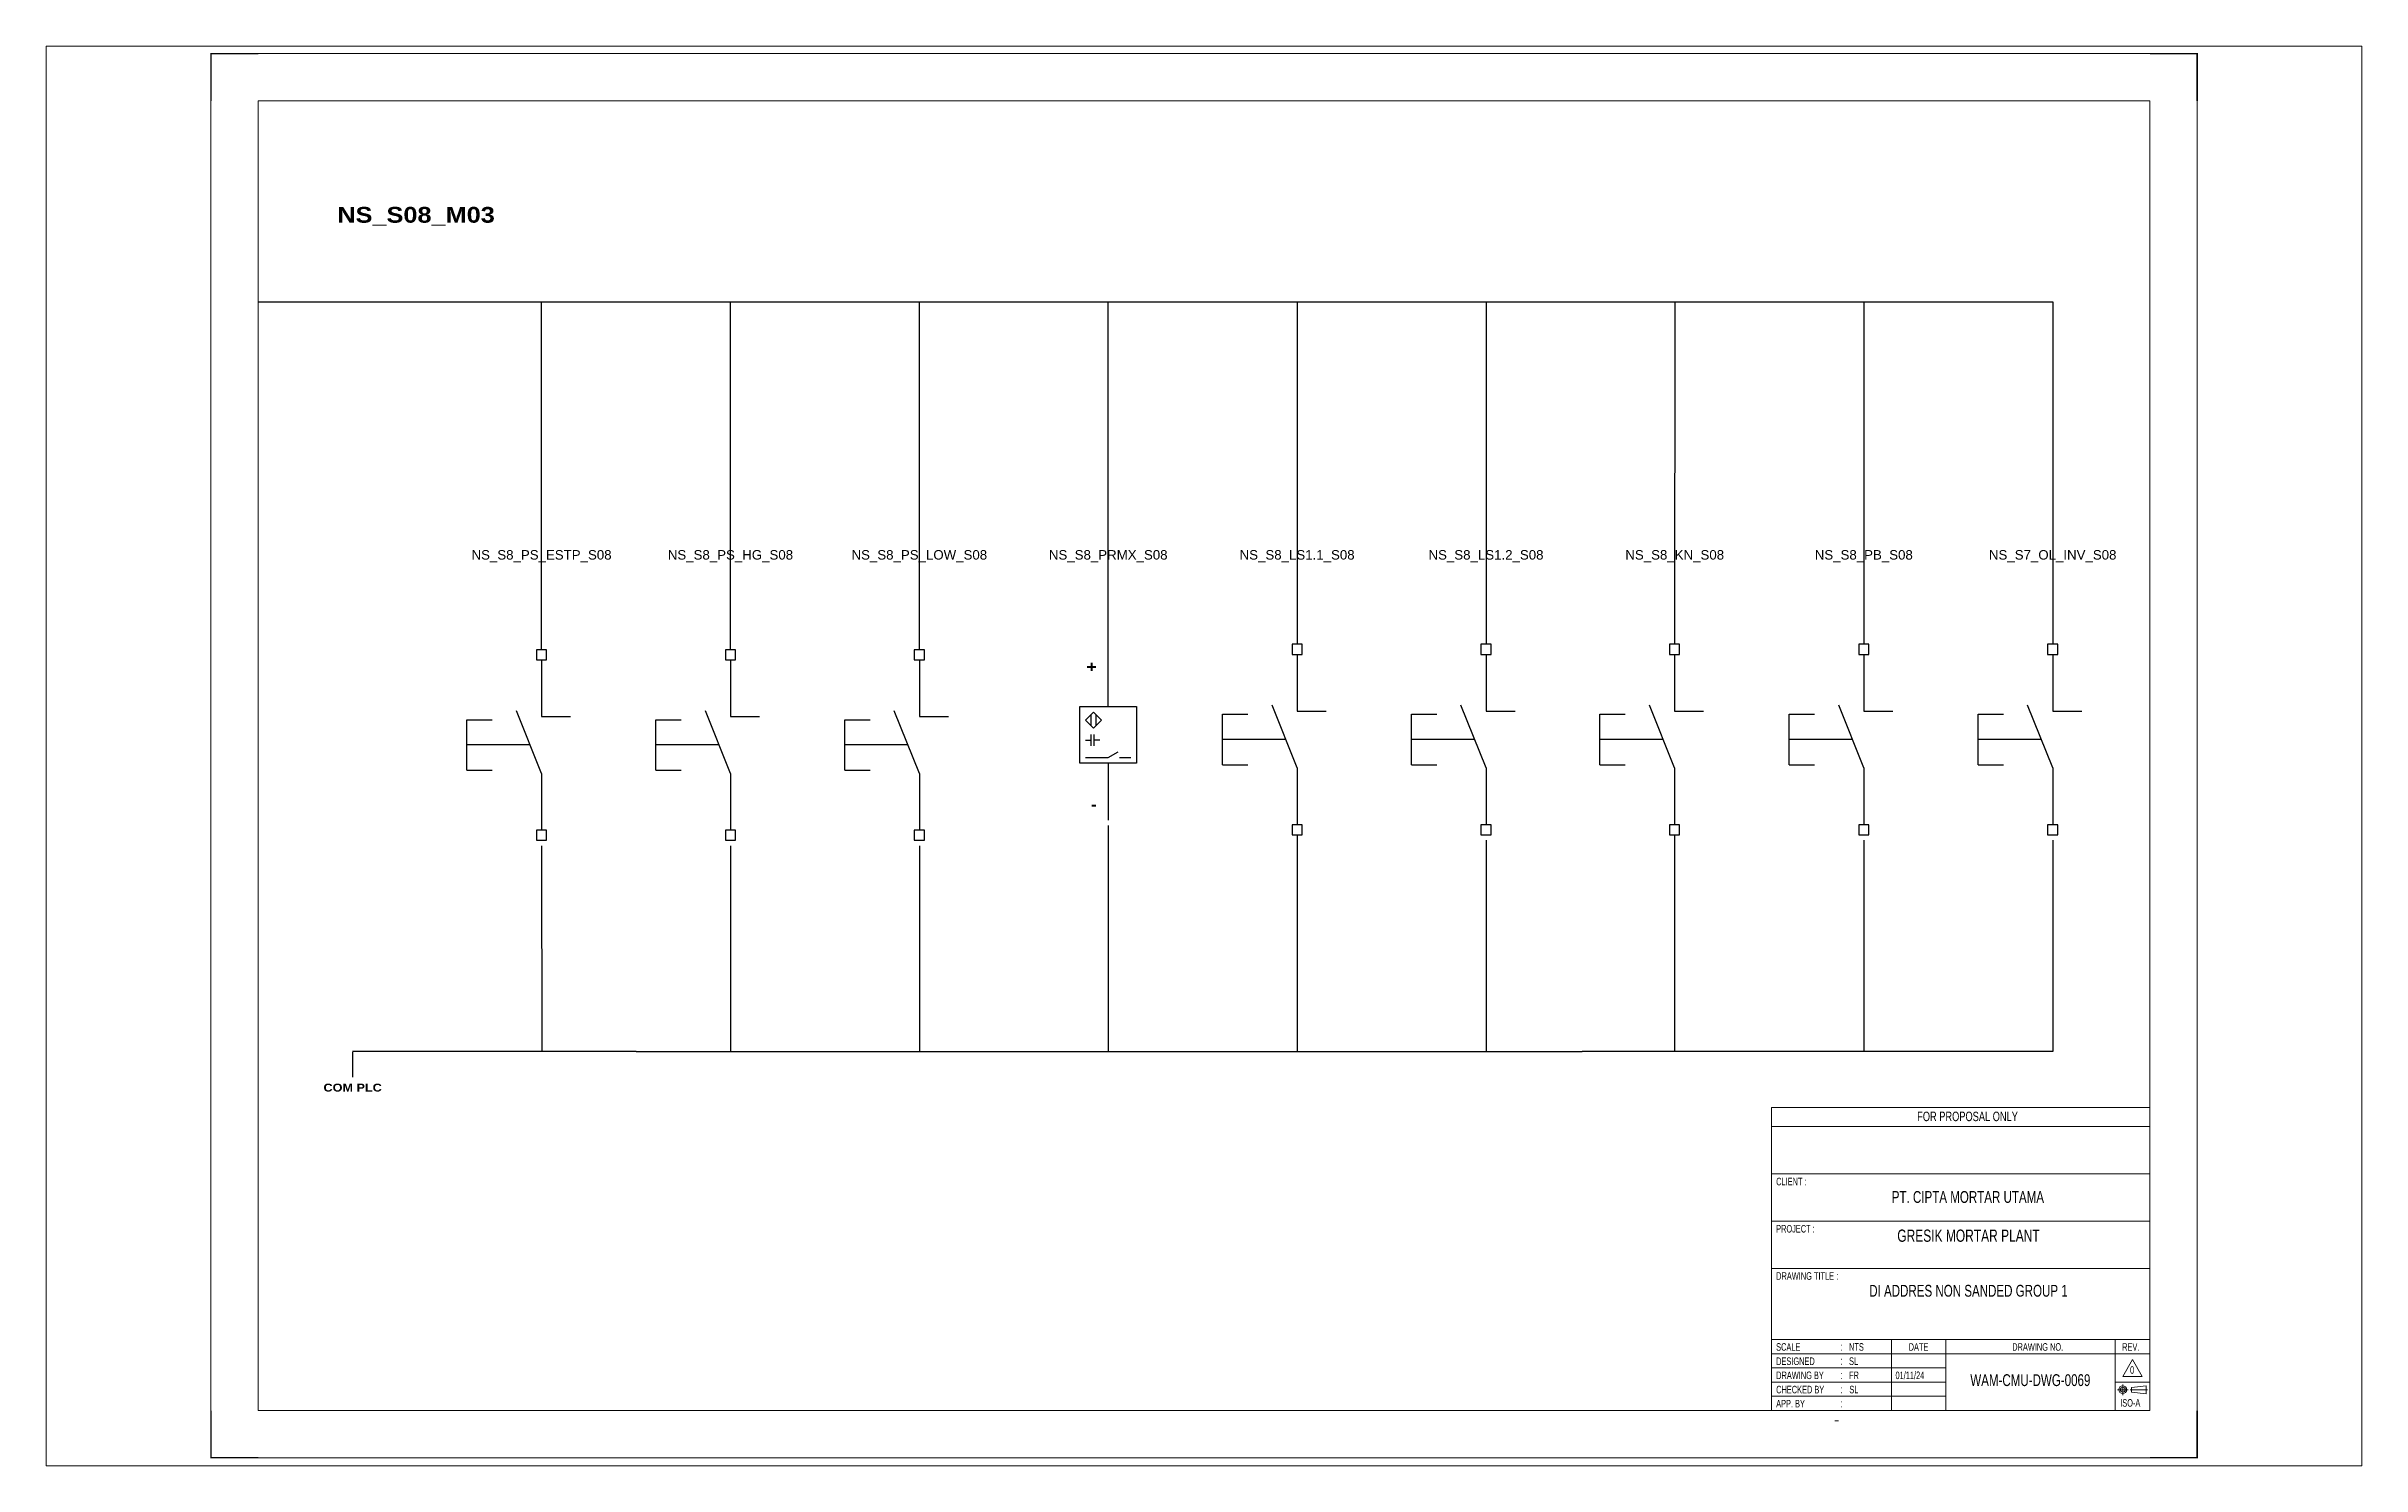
# Paper-space layout 'NS_S08_M03' of a CAD drawing. Header units: centimetres. Extents: x 0 to 287, y 0 to 176.
# The model-space entities are those that its viewports show. They can reach past a viewport. Long polylines and large blocks are cut down to what shows.
import ezdxf
from ezdxf.enums import TextEntityAlignment as Align

# ---------------------------------------------------------------- set-up
doc = ezdxf.new("R2010")
doc.units = ezdxf.units.CM
doc.header["$MEASUREMENT"] = 0
doc.linetypes.add('CENTER', pattern=[2, 1.25, -0.25, 0.25, -0.25])
for name, color, linetype in [('1', 7, 'Continuous'), ('Etiket-Line-L', 7, 'Continuous'), ('EtIket-Line-S', 2, 'Continuous'), ('Etiket-Text-List0', 2, 'Continuous'), ('Etiket-Text-List1', 3, 'Continuous'), ('Etiket-Text-List2', 1, 'Continuous')]:
    doc.layers.add(name, color=color, linetype=linetype)
for name, color, linetype, lineweight in [('Center_line', 2, 'CENTER', 5), ('Etiket', 7, 'Continuous', 5), ('Object', 4, 'Continuous', 25)]:
    doc.layers.add(name, color=color, linetype=linetype, lineweight=lineweight)
doc.styles.add('Bold', font='ariblk.ttf', dxfattribs={"height": 25.4})
doc.styles.add('DIM', font='romans', dxfattribs={"height": 6.096})
doc.styles.get("Standard").update_dxf_attribs({"font": 'arial.ttf'})

# ---------------------------------------------------------------- blocks, each defined once
blk = doc.blocks.new('x5 Out Line')
at = {"const_width": 0.3}
for points in [[(9.65, 286.71), (0, 286.71), (0, 277.06)], [(405.45, 277.06), (405.45, 286.71), (395.8, 286.71)], [(0, 9.65), (0, 0), (9.65, 0)], [(405.45, 9.65), (405.45, 0), (395.8, 0)]]:
    blk.add_lwpolyline(points, dxfattribs=at)
at = {"lineweight": 15}
blk.add_lwpolyline([(395.8, 9.65), (395.8, 277.06), (9.65, 277.06), (9.65, 9.65)], close=True, dxfattribs=at)
at = {"layer": 'EtIket-Line-S', "lineweight": 9, "ltscale": 0.5}
blk.add_lwpolyline([(0, 0), (405.45, 0), (405.45, 286.71), (0, 286.71)], close=True, dxfattribs=at)
blk = doc.blocks.new('A$C6CDB76E5')
at = {"lineweight": 15}
for p, q in [((-196.2, 0), (-196.2, 157.1)), ((-196.2, 157.1), (0, 157.1)), ((0, 0), (0, 157.1)), ((-196.2, 147.3), (0, 147.3)), ((-196.2, 122.8), (0, 122.8)), ((-196.2, 98.2), (0, 98.2)), ((-196.2, 73.7), (0, 73.7)), ((-196.2, 36.8), (0, 36.8)), ((-134, 0), (-134, 36.8)), ((-105.9, 0), (-105.9, 36.8)), ((-18.1, 0), (-18.1, 36.8)), ((-196.2, 29.4), (0, 29.4)), ((-196.2, 22.1), (-105.9, 22.1)), ((-196.2, 14.7), (-105.9, 14.7)), ((-18.1, 14.7), (0, 14.7)), ((-196.2, 7.4), (-105.9, 7.4))]:
    blk.add_line(p, q, dxfattribs=at)
at = {"layer": 'Center_line', "lineweight": 13}
for p, q in [((-14.1, 13.5), (-14.1, 8)), ((-16.9, 10.8), (-11.3, 10.8)), ((-10.3, 10.8), (-1.2, 10.8))]:
    blk.add_line(p, q, dxfattribs=at)
at = {"layer": 'Etiket-Line-L', "lineweight": 15}
for p, q in [((0, 0), (0, 122.6)), ((-196.2, 0), (0, 0))]:
    blk.add_line(p, q, dxfattribs=at)
blk.add_lwpolyline([(-9, 26.4), (-4, 17.7), (-14.1, 17.7)], close=True, dxfattribs=at)
at = {"layer": 'Object', "lineweight": 15}
blk.add_lwpolyline([(-9.5, 9.5), (-1.9, 8.7), (-1.9, 12.8), (-9.5, 12)], close=True, dxfattribs=at)
for radius in [2.03, 1.27]:
    blk.add_circle((-14.1, 10.8), radius, dxfattribs=at)
at = {"layer": '1', "color": 3, "lineweight": 9, "width": 0.7}
blk.add_text('ISO-A', height=3.91, dxfattribs=at).set_placement((-15.4, 2))
at = {"layer": 'Etiket-Text-List0', "lineweight": 13, "width": 0.7}
for s, height, p in [('CLIENT :', 3.92, (-193.8, 116.8)), ('PROJECT :', 3.92, (-193.8, 92.3)), ('DRAWING TITLE :', 3.923, (-193.8, 67.8)), ('SCALE', 3.92, (-193.8, 31)), ('DESIGNED', 3.92, (-193.8, 23.6)), (':', 4.17, (-160.6, 31)), (':', 4.17, (-160.6, 23.6)), ('DATE', 3.92, (-125.1, 31)), ('DRAWING NO.', 3.923, (-71.4, 31)), ('REV.', 3.92, (-14.4, 31)), ('CHECKED BY ', 3.923, (-193.8, 8.9)), ('DRAWING BY', 3.92, (-193.8, 16.3)), (':', 4.17, (-160.6, 16.3)), (':', 4.17, (-160.6, 8.9)), ('APP. BY ', 3.92, (-193.8, 1.6)), (':', 4.17, (-160.6, 1.6))]:
    blk.add_text(s, height=height, dxfattribs=at).set_placement(p)
at = {"layer": 'Etiket-Text-List1', "lineweight": 9, "width": 0.7}
for tag, p in [('1:XXXX', (-156, 31)), ('EN', (-156, 23.6)), ('DD/MM/YY', (-131.3, 23.6)), ('EN', (-156, 16.3)), ('EN', (-155.8, 8.9)), ('DD/MM/YY', (-131.3, 16.3)), ('DD/MM/YY', (-131.3, 8.9)), ('1', (-10.3, 19.1)), ('EN', (-155.7, 1.6)), ('DD/MM/YY', (-131.3, 1.6))]:
    blk.add_attdef(tag, p, '', height=3.92, dxfattribs=at)
at = {"layer": 'Etiket-Text-List2', "lineweight": 13, "width": 0.7}
for tag, height, p in [('FOR FABRICATION', 4.9, (-94.6, 150.1)), ('CLIENT_NAME', 6.13, (-94.1, 107.7)), ('PROJECT_1', 4.9, (-94.1, 87.5)), ('PROJECT_2', 4.9, (-94.1, 79.2)), ('DRAWING_TITLE1', 6.13, (-94.1, 59)), ('DRAWING_TITLE2', 6.13, (-94.1, 49.9)), ('DRAWING_TITLE3', 6.13, (-94.1, 40.1)), ('LDP-X-XXX-AR-01', 6.13, (-62, 12.7))]:
    blk.add_attdef(tag, text='', height=height, dxfattribs=at).set_placement(p, align=Align.CENTER)

msp = doc.modelspace()

# ---------------------------------------------------------------- linework, layer by layer
at = {"color": 146, "ltscale": 50, "true_color": 0x105689}
for p, q in [((32966, 50151.1), (33563, 50151.1)), ((33563, 50151.1), (34160, 50151.1)), ((33861.5, 49051.1), (33861.5, 50151.1)), ((34160, 50151.1), (34757, 50151.1)), ((34458.5, 49051.1), (34458.5, 50151.1)), ((34757, 50151.1), (35354, 50151.1)), ((35055.5, 49051.1), (35055.5, 50151.1)), ((35354, 50151.1), (35951, 50151.1)), ((35652.5, 49051.1), (35652.5, 50151.1)), ((35951, 50151.1), (36548, 50151.1)), ((36249.5, 50151.1), (36249.5, 49068.2)), ((36548, 50151.1), (37145, 50151.1)), ((36846.5, 50151.1), (36846.5, 49068.2)), ((37145, 50151.1), (37742, 50151.1)), ((37443.5, 50151.1), (37442.2, 49068.2)), ((37742, 50151.1), (38040.5, 50151.1)), ((38040.5, 50151.1), (38040.5, 49068.2)), ((38040.5, 50151.1), (38637.5, 50151.1)), ((38637.5, 50151.1), (38637.5, 49068.2)), ((35652.5, 48495.5), (35652.5, 47780.9)), ((36249.5, 48465.7), (36249.5, 47780.9)), ((36846.5, 48448.6), (36846.5, 47780.9)), ((37442.2, 48465.7), (37442.2, 47780.9)), ((38040.5, 48448.6), (38040.5, 47780.9)), ((38637.5, 48448.6), (38637.5, 47780.9)), ((33861.5, 48431.5), (33862.3, 47780.9)), ((34458.5, 48431.5), (34458.5, 47780.9)), ((35055.5, 48431.5), (35055.5, 47780.9)), ((34161, 47780.9), (33264.5, 47780.9)), ((33264.5, 47779.2), (33264.5, 47699.2)), ((34161, 47780.9), (35356, 47780.9)), ((35356, 47780.9), (35356, 47780.9)), ((35356, 47780.9), (36551, 47780.9)), ((36551, 47780.9), (37150.1, 47780.9)), ((38040.5, 47780.9), (37150.1, 47780.9)), ((38637.5, 47780.9), (38040.5, 47780.9))]:
    msp.add_line(p, q, dxfattribs=at)
at = {"ltscale": 50}
for p, q in [((35652.5, 48871.6), (35652.5, 49051.1)), ((36249.5, 49036.2), (36249.5, 48856.7)), ((36846.5, 49036.2), (36846.5, 48856.7)), ((37442.2, 49036.2), (37442.2, 48856.7)), ((38040.5, 49036.2), (38040.5, 48856.7)), ((38637.5, 49036.2), (38637.5, 48856.7)), ((33861.5, 49019.1), (33861.5, 48839.6)), ((34458.5, 49019.1), (34458.5, 48839.6)), ((35055.5, 49019.1), (35055.5, 48839.6)), ((35580.7, 48764.9), (35598.7, 48764.9)), ((35625.6, 48764.9), (35607.6, 48764.9)), ((35652.5, 48692.1), (35652.5, 48512.6)), ((35688.4, 48710.1), (35724.3, 48710.1)), ((36249.5, 48677.2), (36249.5, 48497.7)), ((36846.5, 48677.2), (36846.5, 48497.7)), ((37442.2, 48677.2), (37442.2, 48497.7)), ((38040.5, 48677.2), (38040.5, 48497.7)), ((38637.5, 48677.2), (38637.5, 48497.7)), ((33861.5, 48660.1), (33861.5, 48480.6)), ((34458.5, 48660.1), (34458.5, 48480.6)), ((35055.5, 48660.1), (35055.5, 48480.6))]:
    msp.add_line(p, q, dxfattribs=at)
at = {"ltscale": 500}
for p, q in [((33625.6, 48669.9), (33625.6, 48829.9)), ((33625.6, 48829.9), (33705.6, 48829.9)), ((33861.5, 48660.1), (33782.3, 48858.2)), ((33861.5, 48839.6), (33953.3, 48839.6)), ((34222.6, 48669.9), (34222.6, 48829.9)), ((34222.6, 48829.9), (34302.6, 48829.9)), ((34458.5, 48660.1), (34379.3, 48858.2)), ((34458.5, 48839.6), (34550.3, 48839.6)), ((34819.6, 48669.9), (34819.6, 48829.9)), ((34819.6, 48829.9), (34899.6, 48829.9)), ((35055.5, 48660.1), (34976.3, 48858.2)), ((35055.5, 48839.6), (35147.3, 48839.6)), ((36013.6, 48687), (36013.6, 48847)), ((36013.6, 48847), (36093.6, 48847)), ((36249.5, 48677.2), (36170.3, 48875.3)), ((36249.5, 48856.7), (36341.3, 48856.7)), ((36610.6, 48687), (36610.6, 48847)), ((36610.6, 48847), (36690.6, 48847)), ((36846.5, 48677.2), (36767.3, 48875.3)), ((36846.5, 48856.7), (36938.3, 48856.7)), ((37206.3, 48687), (37206.3, 48847)), ((37206.3, 48847), (37286.3, 48847)), ((37442.2, 48677.2), (37363, 48875.3)), ((37442.2, 48856.7), (37534, 48856.7)), ((37804.6, 48687), (37804.6, 48847)), ((37804.6, 48847), (37884.6, 48847)), ((38040.5, 48677.2), (37961.3, 48875.3)), ((38040.5, 48856.7), (38132.3, 48856.7)), ((38401.6, 48847), (38481.6, 48847)), ((38401.6, 48687), (38401.6, 48847)), ((38637.5, 48677.2), (38558.3, 48875.3)), ((38637.5, 48856.7), (38729.3, 48856.7)), ((33825.6, 48749.9), (33625.6, 48749.9)), ((34422.6, 48749.9), (34222.6, 48749.9)), ((35019.6, 48749.9), (34819.6, 48749.9)), ((36213.6, 48767), (36013.6, 48767)), ((36810.6, 48767), (36610.6, 48767)), ((37406.3, 48767), (37206.3, 48767)), ((38004.6, 48767), (37804.6, 48767)), ((38601.6, 48767), (38401.6, 48767)), ((33625.6, 48669.9), (33705.6, 48669.9)), ((34222.6, 48669.9), (34302.6, 48669.9)), ((34819.6, 48669.9), (34899.6, 48669.9)), ((36013.6, 48687), (36093.6, 48687)), ((36610.6, 48687), (36690.6, 48687)), ((37206.3, 48687), (37286.3, 48687)), ((37804.6, 48687), (37884.6, 48687)), ((38401.6, 48687), (38481.6, 48687))]:
    msp.add_line(p, q, dxfattribs=at)
for points in [[(33845.5, 49019.1), (33877.5, 49019.1), (33877.5, 49051.1), (33845.5, 49051.1)], [(34442.5, 49019.1), (34474.5, 49019.1), (34474.5, 49051.1), (34442.5, 49051.1)], [(35039.5, 49019.1), (35071.5, 49019.1), (35071.5, 49051.1), (35039.5, 49051.1)], [(36233.5, 49036.2), (36265.5, 49036.2), (36265.5, 49068.2), (36233.5, 49068.2)], [(36830.5, 49036.2), (36862.5, 49036.2), (36862.5, 49068.2), (36830.5, 49068.2)], [(37426.2, 49036.2), (37458.2, 49036.2), (37458.2, 49068.2), (37426.2, 49068.2)], [(38024.5, 49036.2), (38056.5, 49036.2), (38056.5, 49068.2), (38024.5, 49068.2)], [(38621.5, 49036.2), (38653.5, 49036.2), (38653.5, 49068.2), (38621.5, 49068.2)], [(33845.5, 48448.6), (33877.5, 48448.6), (33877.5, 48480.6), (33845.5, 48480.6)], [(34442.5, 48448.6), (34474.5, 48448.6), (34474.5, 48480.6), (34442.5, 48480.6)], [(35039.5, 48448.6), (35071.5, 48448.6), (35071.5, 48480.6), (35039.5, 48480.6)], [(36233.5, 48465.7), (36265.5, 48465.7), (36265.5, 48497.7), (36233.5, 48497.7)], [(36830.5, 48465.7), (36862.5, 48465.7), (36862.5, 48497.7), (36830.5, 48497.7)], [(37426.2, 48465.7), (37458.2, 48465.7), (37458.2, 48497.7), (37426.2, 48497.7)], [(38024.5, 48465.7), (38056.5, 48465.7), (38056.5, 48497.7), (38024.5, 48497.7)], [(38621.5, 48465.7), (38653.5, 48465.7), (38653.5, 48497.7), (38621.5, 48497.7)]]:
    msp.add_lwpolyline(points, close=True, dxfattribs=at)
at = {"ltscale": 50}
for points in [[(35562.8, 48871.6), (35742.3, 48871.6), (35742.3, 48692.1), (35562.8, 48692.1)], [(35606.1, 48802.9), (35580.7, 48828.3), (35606.1, 48853.7), (35631.5, 48828.3)]]:
    msp.add_lwpolyline(points, close=True, dxfattribs=at)
for points in [[(35598.9, 48810.1), (35598.9, 48846.5)], [(35613.3, 48846.5), (35613.3, 48810.1)], [(35598.7, 48746.9), (35598.7, 48764.9), (35598.7, 48782.8)], [(35607.6, 48746.9), (35607.6, 48764.9), (35607.6, 48782.8)], [(35580.7, 48710.1), (35652.5, 48710.1), (35683.6, 48728)]]:
    msp.add_lwpolyline(points, dxfattribs=at)

# ---------------------------------------------------------------- block references
at = {"layer": 'Etiket', "lineweight": 0}
ref = msp.add_blockref('A$C6CDB76E5', (38944.9, 46645.8), dxfattribs=dict(at, xscale=6.095870930054101, yscale=6.095870930054101, zscale=6.095870930054101))
ref.add_attrib('FOR FABRICATION', 'FOR PROPOSAL ONLY', dxfattribs={"layer": 'Etiket-Text-List2', "lineweight": 13, "height": 29.894, "width": 0.7}).set_placement((38368.4, 47560.7), align=Align.CENTER)
ref.add_attrib('CLIENT_NAME', 'PT. CIPTA MORTAR UTAMA', dxfattribs={"layer": 'Etiket-Text-List2', "lineweight": 13, "height": 37.368, "width": 0.7}).set_placement((38369.5, 47302.2), align=Align.CENTER)
ref.add_attrib('PROJECT_1', 'GRESIK MORTAR PLANT', dxfattribs={"layer": 'Etiket-Text-List2', "lineweight": 13, "height": 38.709, "width": 0.7}).set_placement((38371.4, 47179.2), align=Align.CENTER)
ref.add_attrib('DRAWING_TITLE1', 'DI ADDRES NON SANDED GROUP 1', dxfattribs={"layer": 'Etiket-Text-List2', "lineweight": 13, "height": 37.368, "width": 0.7}).set_placement((38371.4, 47005.7), align=Align.CENTER)
ref.add_attrib('1:XXXX', 'NTS', (37993.9, 46834.8), dxfattribs={"layer": 'Etiket-Text-List1', "lineweight": 13, "height": 23.92, "width": 0.7})
ref.add_attrib('EN', 'SL', (37993.9, 46789.9), dxfattribs={"layer": 'Etiket-Text-List1', "lineweight": 13, "height": 23.92, "width": 0.7})
ref.add_attrib('EN', 'FR', (37993.9, 46745.1), dxfattribs={"layer": 'Etiket-Text-List1', "lineweight": 13, "height": 23.92, "width": 0.7})
ref.add_attrib('DD/MM/YY', '01/11/24', (38140.7, 46745.1), dxfattribs={"layer": 'Etiket-Text-List1', "lineweight": 13, "height": 23.92, "width": 0.7})
ref.add_attrib('EN', 'SL', (37994.8, 46700.2), dxfattribs={"layer": 'Etiket-Text-List1', "lineweight": 13, "height": 23.92, "width": 0.7})
ref.add_attrib('LDP-X-XXX-AR-01', 'WAM-CMU-DWG-0069', dxfattribs={"layer": 'Etiket-Text-List2', "lineweight": 15, "height": 37.368, "width": 0.7}).set_placement((38566.9, 46723.1), align=Align.CENTER)
ref.add_attrib('1', '0', (38882, 46762), dxfattribs={"layer": 'Etiket-Text-List1', "lineweight": 13, "height": 23.9, "width": 0.7})
at = {"layer": 'Etiket-Line-L', "lineweight": 0}
ref = msp.add_blockref('x5 Out Line', (32816.5, 46496.4), dxfattribs=dict(at, xscale=15.48351216233742, yscale=15.48351216233742, zscale=15.48351216233742))
ref.add_attrib('FILE_NAME', '-', (37946.7, 46604.3), dxfattribs={"layer": 'Etiket-Text-List1', "lineweight": 13, "height": 21.7, "style": 'DIM', "width": 0.7})

# ---------------------------------------------------------------- texts
at = {"ltscale": 500, "style": 'Bold'}
msp.add_text('NS_S08_M03', height=50, dxfattribs=at).set_placement((33216, 50401.1))
at = {"ltscale": 50}
for s, p in [('NS_S8_PS_ESTP_S08', (33861.5, 49351.1)), ('NS_S8_PS_HG_S08', (34458.5, 49351.1)), ('NS_S8_PS_LOW_S08', (35055.5, 49351.1)), ('NS_S8_PRMX_S08', (35652.5, 49351.1)), ('NS_S8_LS1.1_S08', (36249.5, 49351.1)), ('NS_S8_LS1.2_S08', (36846.5, 49351.1)), ('NS_S8_KN_S08', (37442.9, 49351.1)), ('NS_S8_PB_S08', (38040.5, 49351.1)), ('NS_S7_OL_INV_S08', (38637.5, 49351.1))]:
    msp.add_text(s, height=30, dxfattribs=at).set_placement(p, align=Align.MIDDLE_CENTER)
at = {"ltscale": 500, "style": 'Bold'}
msp.add_text('+', height=35.9, dxfattribs=at).set_placement((35616.6, 49015.2), align=Align.TOP_RIGHT)
msp.add_text('-', height=35.9, dxfattribs=at).set_placement((35616.6, 48534.2), align=Align.BOTTOM_RIGHT)
at = {"ltscale": 50, "style": 'Bold'}
msp.add_text('COM PLC', height=25, dxfattribs=at).set_placement((33264.5, 47679.2), align=Align.TOP_CENTER)

psp = doc.layouts.new('NS_S08_M03')

# ---------------------------------------------------------------- viewports
at = {"layer": '0'}
psp.add_viewport(center=(143.5, 88), size=(287, 175.9982), view_center_point=(35955.2, 48715.09), view_height=4487.6275, dxfattribs=at)

doc.saveas('drawing.dxf')
